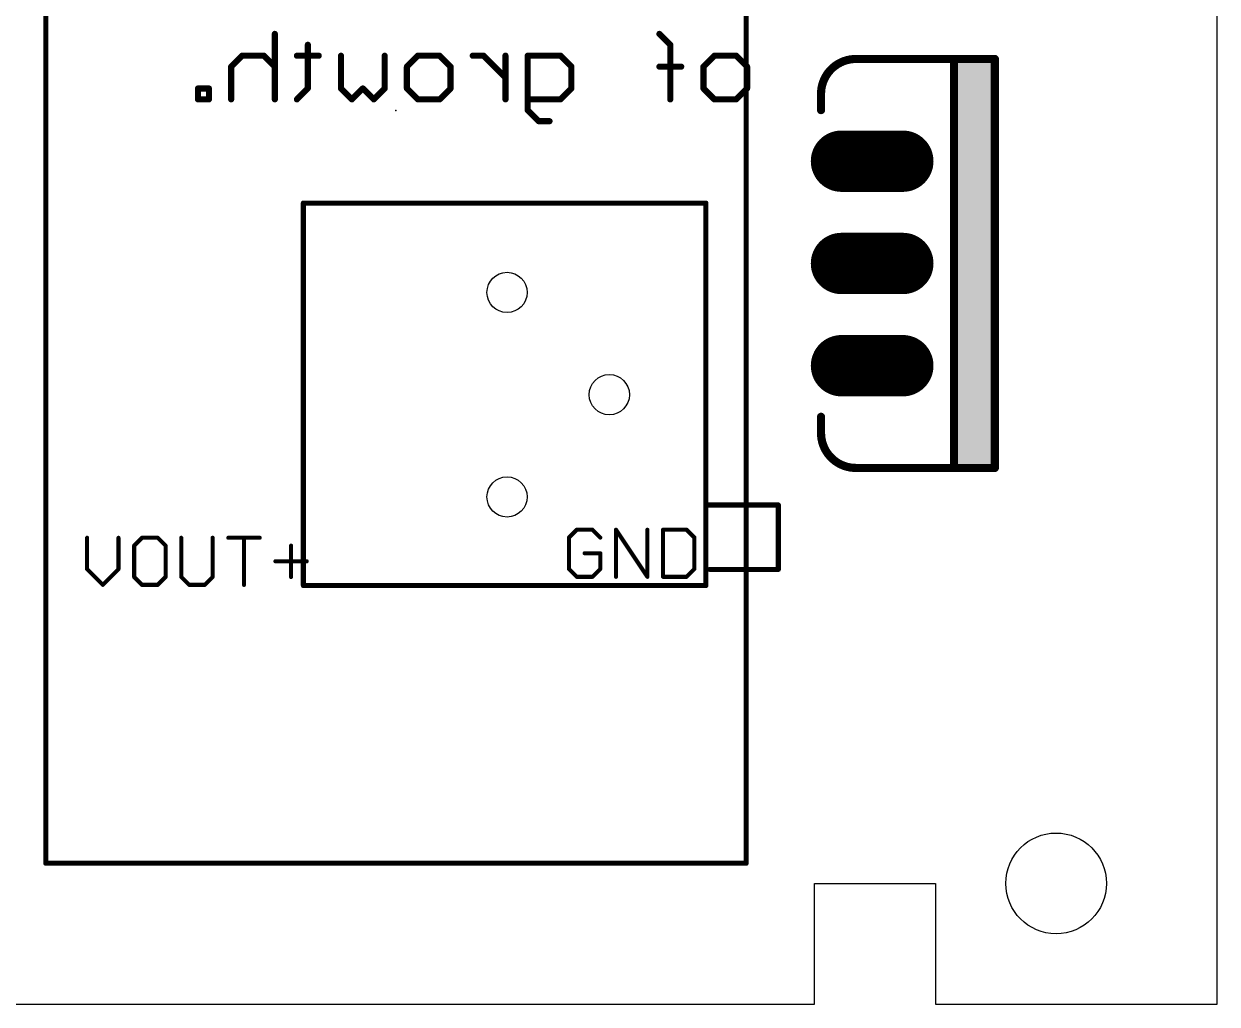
# Model space of a CAD drawing. Extents: x -2 to 100, y 0 to 44.
# Drawn here: x 70.36 to 100, y 0 to 24.35 of the extents above; entities that cross this region are included whole.
import ezdxf

# ---------------------------------------------------------------- set-up
doc = ezdxf.new("R2010")
doc.units = 0
for name, color, linetype in [('17', 94, 'CONTINUOUS'), ('20', 178, 'CONTINUOUS'), ('21', 250, 'CONTINUOUS'), ('23', 178, 'CONTINUOUS'), ('25', 250, 'CONTINUOUS'), ('26', 250, 'CONTINUOUS')]:
    doc.layers.add(name, color=color, linetype=linetype)

# ---------------------------------------------------------------- blocks, each defined once
blk = doc.blocks.new('RECT')
blk.add_solid([(-0.5, -0.5), (0.5, -0.5), (-0.5, 0.5), (0.5, 0.5)])
blk = doc.blocks.new('LONGP100')
at = {"const_width": 1}
blk.add_lwpolyline([(-0.5, 0), (0.5, 0)], dxfattribs=at)
at = {"const_width": 0.5}
for points in [[(-0.5, 0.25, 1), (-0.5, -0.25)], [(0.5, -0.25, 1), (0.5, 0.25)]]:
    blk.add_lwpolyline(points, format="xyb", dxfattribs=at)

msp = doc.modelspace()

# ---------------------------------------------------------------- linework, layer by layer
at = {"layer": '20'}
for p, q in [((100, 0), (100, 44)), ((90, 0), (90, 3)), ((90, 3), (93, 3)), ((93, 3), (93, 0)), ((54, 0), (90, 0)), ((93, 0), (100, 0))]:
    msp.add_line(p, q, dxfattribs=at)
for centre, radius in [((82.36, 17.68), 0.5), ((84.9, 15.14), 0.5), ((82.36, 12.6), 0.5), ((96, 3), 1.25)]:
    msp.add_circle(centre, radius, dxfattribs=at)
at = {"layer": '21'}
for points, const_width in [([(70.9, 40.9), (70.9, 3.5)], 0.127), ([(88.3, 3.5), (88.3, 40.9)], 0.127), ([(93.462, 23.48), (91.049, 23.48)], 0.2032), ([(93.462, 13.32), (93.462, 23.48)], 0.2032), ([(93.462, 23.48), (94.478, 23.48)], 0.2032), ([(94.478, 23.48), (94.478, 13.32)], 0.2032), ([(90.16, 22.591), (90.16, 22.21)], 0.2032), ([(77.3, 19.9), (87.3, 19.9)], 0.127), ([(77.3, 10.4), (77.3, 19.9)], 0.127), ([(87.3, 19.9), (87.3, 12.4)], 0.127), ([(90.16, 14.209), (90.16, 14.59)], 0.2032), ([(93.462, 13.32), (91.049, 13.32)], 0.2032), ([(94.478, 13.32), (93.462, 13.32)], 0.2032), ([(87.3, 12.4), (87.3, 10.4)], 0.127), ([(89.1, 12.4), (87.3, 12.4)], 0.127), ([(89.1, 10.8), (89.1, 12.4)], 0.127), ([(87.4, 10.8), (89.1, 10.8)], 0.127), ([(87.3, 10.4), (77.3, 10.4)], 0.127), ([(70.9, 3.5), (88.3, 3.5)], 0.127)]:
    msp.add_lwpolyline(points, dxfattribs=dict(at, const_width=const_width))
for points, const_width in [([(91.049, 23.48, 0.4286), (90.16, 22.591)], 0.2032), ([(91.049, 23.5308, 1), (91.049, 23.4292)], 0.1016), ([(91.0478, 23.4292, 1), (91.0502, 23.5308)], 0.1016), ([(93.5128, 23.48, 1), (93.4112, 23.48)], 0.1016), ([(93.462, 23.5308, 1), (93.462, 23.4292)], 0.1016), ([(93.462, 23.4292, 1), (93.462, 23.5308)], 0.1016), ([(94.5288, 23.48, 1), (94.4272, 23.48)], 0.1016), ([(94.478, 23.4292, 1), (94.478, 23.5308)], 0.1016), ([(90.2108, 22.591, 1), (90.1092, 22.591)], 0.1016), ([(90.1092, 22.5898, 1), (90.2108, 22.5922)], 0.1016), ([(90.1092, 22.21, 1), (90.2108, 22.21)], 0.1016), ([(77.3317, 19.9, 1), (77.2682, 19.9)], 0.0635), ([(77.3, 19.9318, 1), (77.3, 19.8683)], 0.0635), ([(87.3317, 19.9, 1), (87.2682, 19.9)], 0.0635), ([(87.3, 19.8683, 1), (87.3, 19.9318)], 0.0635), ([(90.2108, 14.59, 1), (90.1092, 14.59)], 0.1016), ([(90.16, 14.209, 0.4286), (91.049, 13.32)], 0.2032), ([(90.2108, 14.2078, 1), (90.1092, 14.2102)], 0.1016), ([(90.1092, 14.209, 1), (90.2108, 14.209)], 0.1016), ([(91.049, 13.3708, 1), (91.049, 13.2692)], 0.1016), ([(91.0502, 13.2692, 1), (91.0478, 13.3708)], 0.1016), ([(93.462, 13.3708, 1), (93.462, 13.2692)], 0.1016), ([(93.4112, 13.32, 1), (93.5128, 13.32)], 0.1016), ([(93.462, 13.2692, 1), (93.462, 13.3708)], 0.1016), ([(94.4272, 13.32, 1), (94.5288, 13.32)], 0.1016), ([(94.478, 13.2692, 1), (94.478, 13.3708)], 0.1016), ([(87.3, 12.4318, 1), (87.3, 12.3682)], 0.0635), ([(87.3317, 12.4, 1), (87.2682, 12.4)], 0.0635), ([(89.1318, 12.4, 1), (89.0683, 12.4)], 0.0635), ([(89.1, 12.3682, 1), (89.1, 12.4318)], 0.0635), ([(87.2682, 12.4, 1), (87.3317, 12.4)], 0.0635), ([(87.4, 10.8318, 1), (87.4, 10.7683)], 0.0635), ([(89.0683, 10.8, 1), (89.1318, 10.8)], 0.0635), ([(89.1, 10.7683, 1), (89.1, 10.8318)], 0.0635), ([(77.3, 10.4318, 1), (77.3, 10.3682)], 0.0635), ([(77.2682, 10.4, 1), (77.3317, 10.4)], 0.0635), ([(87.2682, 10.4, 1), (87.3317, 10.4)], 0.0635), ([(87.3, 10.3682, 1), (87.3, 10.4318)], 0.0635), ([(70.9, 3.5318, 1), (70.9, 3.4682)], 0.0635), ([(88.3, 3.4682, 1), (88.3, 3.5318)], 0.0635), ([(70.8683, 3.5, 1), (70.9318, 3.5)], 0.0635), ([(88.2682, 3.5, 1), (88.3317, 3.5)], 0.0635)]:
    msp.add_lwpolyline(points, format="xyb", dxfattribs=dict(at, const_width=const_width))
at = {"layer": '23'}
for p in [(79.6, 22.2), (91.43, 18.4)]:
    msp.add_point(p, dxfattribs=at)
at = {"layer": '25', "const_width": 0.1016}
for points in [[(71.9273, 11.5852), (71.9273, 10.8056)], [(72.7069, 10.8056), (72.7069, 11.5852)], [(73.2916, 11.5852), (73.0967, 11.3903)], [(73.6814, 11.5852), (73.2916, 11.5852)], [(73.8763, 11.3903), (73.6814, 11.5852)], [(74.2661, 11.5852), (74.2661, 10.6107)], [(75.0457, 10.6107), (75.0457, 11.5852)], [(75.4355, 11.5852), (76.2151, 11.5852)], [(75.8253, 10.4158), (75.8253, 11.5852)], [(84.0916, 11.7852), (83.8967, 11.5903)], [(83.8967, 11.5903), (83.8967, 10.8107)], [(84.4814, 11.7852), (84.0916, 11.7852)], [(84.6763, 11.5903), (84.4814, 11.7852)], [(85.0661, 10.6158), (85.0661, 11.7852)], [(85.0661, 11.7852), (85.8457, 10.6158)], [(85.8457, 10.6158), (85.8457, 11.7852)], [(86.2355, 11.7852), (86.2355, 10.6158)], [(86.8202, 11.7852), (86.2355, 11.7852)], [(87.0151, 11.5903), (86.8202, 11.7852)], [(87.0151, 10.8107), (87.0151, 11.5903)], [(73.0967, 11.3903), (73.0967, 10.6107)], [(73.8763, 10.6107), (73.8763, 11.3903)], [(76.9947, 11.3903), (76.9947, 10.6107)], [(76.6049, 11.0005), (77.3845, 11.0005)], [(84.6763, 11.2005), (84.2865, 11.2005)], [(84.6763, 10.8107), (84.6763, 11.2005)], [(71.9273, 10.8056), (72.3171, 10.4158)], [(72.3171, 10.4158), (72.7069, 10.8056)], [(83.8967, 10.8107), (84.0916, 10.6158)], [(84.4814, 10.6158), (84.6763, 10.8107)], [(86.8202, 10.6158), (87.0151, 10.8107)], [(73.0967, 10.6107), (73.2916, 10.4158)], [(73.2916, 10.4158), (73.6814, 10.4158)], [(73.6814, 10.4158), (73.8763, 10.6107)], [(74.2661, 10.6107), (74.461, 10.4158)], [(74.461, 10.4158), (74.8508, 10.4158)], [(74.8508, 10.4158), (75.0457, 10.6107)], [(84.0916, 10.6158), (84.4814, 10.6158)], [(86.2355, 10.6158), (86.8202, 10.6158)]]:
    msp.add_lwpolyline(points, dxfattribs=at)
at = {"layer": '25', "const_width": 0.0508}
for points in [[(71.9527, 11.5852, 1), (71.9019, 11.5852)], [(72.7323, 11.5852, 1), (72.6815, 11.5852)], [(73.2916, 11.6106, 1), (73.2916, 11.5598)], [(73.3096, 11.5672, 1), (73.2736, 11.6032)], [(73.6994, 11.6032, 1), (73.6634, 11.5672)], [(73.6814, 11.5598, 1), (73.6814, 11.6106)], [(74.2915, 11.5852, 1), (74.2407, 11.5852)], [(75.0711, 11.5852, 1), (75.0203, 11.5852)], [(75.4355, 11.6106, 1), (75.4355, 11.5598)], [(75.8507, 11.5852, 1), (75.7999, 11.5852)], [(76.2151, 11.5598, 1), (76.2151, 11.6106)], [(83.8787, 11.6083, 1), (83.9147, 11.5723)], [(83.9221, 11.5903, 1), (83.8713, 11.5903)], [(84.0916, 11.8106, 1), (84.0916, 11.7598)], [(84.1096, 11.7672, 1), (84.0736, 11.8032)], [(84.4994, 11.8032, 1), (84.4634, 11.7672)], [(84.4814, 11.7598, 1), (84.4814, 11.8106)], [(84.6583, 11.5723, 1), (84.6943, 11.6083)], [(85.0915, 11.7852, 1), (85.0407, 11.7852)], [(85.0872, 11.7993, 1), (85.045, 11.7711)], [(85.8711, 11.7852, 1), (85.8203, 11.7852)], [(86.2609, 11.7852, 1), (86.2101, 11.7852)], [(86.2355, 11.8106, 1), (86.2355, 11.7598)], [(86.8382, 11.8032, 1), (86.8022, 11.7672)], [(86.8202, 11.7598, 1), (86.8202, 11.8106)], [(87.0405, 11.5903, 1), (86.9897, 11.5903)], [(86.9971, 11.5723, 1), (87.0331, 11.6083)], [(73.0787, 11.4083, 1), (73.1147, 11.3723)], [(73.1221, 11.3903, 1), (73.0713, 11.3903)], [(73.9017, 11.3903, 1), (73.8509, 11.3903)], [(73.8583, 11.3723, 1), (73.8943, 11.4083)], [(77.0201, 11.3903, 1), (76.9693, 11.3903)], [(76.6049, 11.0259, 1), (76.6049, 10.9751)], [(77.3845, 10.9751, 1), (77.3845, 11.0259)], [(84.2865, 11.2259, 1), (84.2865, 11.1751)], [(84.7017, 11.2005, 1), (84.6509, 11.2005)], [(84.6763, 11.1751, 1), (84.6763, 11.2259)], [(71.9453, 10.8236, 1), (71.9093, 10.7876)], [(71.9019, 10.8056, 1), (71.9527, 10.8056)], [(72.6815, 10.8056, 1), (72.7323, 10.8056)], [(72.7249, 10.7876, 1), (72.6889, 10.8236)], [(83.9147, 10.8287, 1), (83.8787, 10.7927)], [(83.8713, 10.8107, 1), (83.9221, 10.8107)], [(84.6509, 10.8107, 1), (84.7017, 10.8107)], [(84.6943, 10.7927, 1), (84.6583, 10.8287)], [(86.9897, 10.8107, 1), (87.0405, 10.8107)], [(87.0331, 10.7927, 1), (86.9971, 10.8287)], [(72.2991, 10.4338, 1), (72.3351, 10.3978)], [(72.2991, 10.3978, 1), (72.3351, 10.4338)], [(73.1147, 10.6287, 1), (73.0787, 10.5927)], [(73.0713, 10.6107, 1), (73.1221, 10.6107)], [(73.2916, 10.4412, 1), (73.2916, 10.3904)], [(73.2736, 10.3978, 1), (73.3096, 10.4338)], [(73.6634, 10.4338, 1), (73.6994, 10.3978)], [(73.6814, 10.3904, 1), (73.6814, 10.4412)], [(73.8509, 10.6107, 1), (73.9017, 10.6107)], [(73.8943, 10.5927, 1), (73.8583, 10.6287)], [(74.2841, 10.6287, 1), (74.2481, 10.5927)], [(74.2407, 10.6107, 1), (74.2915, 10.6107)], [(74.461, 10.4412, 1), (74.461, 10.3904)], [(74.443, 10.3978, 1), (74.479, 10.4338)], [(74.8328, 10.4338, 1), (74.8688, 10.3978)], [(74.8508, 10.3904, 1), (74.8508, 10.4412)], [(75.0203, 10.6107, 1), (75.0711, 10.6107)], [(75.0637, 10.5927, 1), (75.0277, 10.6287)], [(75.7999, 10.4158, 1), (75.8507, 10.4158)], [(76.9693, 10.6107, 1), (77.0201, 10.6107)], [(84.0916, 10.6412, 1), (84.0916, 10.5904)], [(84.0736, 10.5978, 1), (84.1096, 10.6338)], [(84.4634, 10.6338, 1), (84.4994, 10.5978)], [(84.4814, 10.5904, 1), (84.4814, 10.6412)], [(85.0407, 10.6158, 1), (85.0915, 10.6158)], [(85.8203, 10.6158, 1), (85.8711, 10.6158)], [(85.8246, 10.6017, 1), (85.8668, 10.6299)], [(86.2355, 10.6412, 1), (86.2355, 10.5904)], [(86.2101, 10.6158, 1), (86.2609, 10.6158)], [(86.8022, 10.6338, 1), (86.8382, 10.5978)], [(86.8202, 10.5904, 1), (86.8202, 10.6412)]]:
    msp.add_lwpolyline(points, format="xyb", dxfattribs=at)
at = {"layer": '26', "const_width": 0.1524}
for points in [[(76.5908, 24.1032), (76.5908, 22.4762)], [(86.4155, 23.832), (86.1443, 24.1032)], [(77.4111, 23.832), (77.4111, 22.7474)], [(86.4155, 22.4762), (86.4155, 23.832)], [(75.7774, 23.5609), (75.5062, 23.2897)], [(76.3197, 23.5609), (75.7774, 23.5609)], [(76.5908, 23.2897), (76.3197, 23.5609)], [(77.6823, 23.5609), (77.14, 23.5609)], [(78.2348, 22.7474), (78.2348, 23.5609)], [(79.3194, 23.5609), (79.3194, 22.7474)], [(79.8719, 23.2897), (80.1431, 23.5609)], [(80.1431, 23.5609), (80.6854, 23.5609)], [(80.6854, 23.5609), (80.9566, 23.2897)], [(81.7786, 23.5609), (81.5074, 23.5609)], [(82.3209, 23.0185), (81.7786, 23.5609)], [(82.3209, 22.4762), (82.3209, 23.5609)], [(82.8734, 22.205), (82.8734, 23.5609)], [(82.8734, 23.5609), (83.6869, 23.5609)], [(83.6869, 23.5609), (83.9581, 23.2897)], [(87.2391, 23.2897), (87.5103, 23.5609)], [(87.5103, 23.5609), (88.0526, 23.5609)], [(88.0526, 23.5609), (88.3238, 23.2897)], [(75.5062, 23.2897), (75.5062, 22.4762)], [(79.8719, 22.7474), (79.8719, 23.2897)], [(80.9566, 23.2897), (80.9566, 22.7474)], [(83.9581, 23.2897), (83.9581, 22.7474)], [(86.6866, 23.2897), (86.1443, 23.2897)], [(87.2391, 22.7474), (87.2391, 23.2897)], [(88.3238, 23.2897), (88.3238, 22.7474)], [(74.9537, 22.7474), (74.6825, 22.7474)], [(74.6825, 22.7474), (74.6825, 22.4762)], [(74.6825, 22.4762), (74.9537, 22.4762)], [(74.9537, 22.4762), (74.9537, 22.7474)], [(77.4111, 22.7474), (77.14, 22.4762)], [(78.5059, 22.4762), (78.2348, 22.7474)], [(78.7771, 22.7474), (78.5059, 22.4762)], [(79.0483, 22.4762), (78.7771, 22.7474)], [(79.3194, 22.7474), (79.0483, 22.4762)], [(80.1431, 22.4762), (79.8719, 22.7474)], [(80.6854, 22.4762), (80.1431, 22.4762)], [(80.9566, 22.7474), (80.6854, 22.4762)], [(83.6869, 22.4762), (82.8734, 22.4762)], [(83.9581, 22.7474), (83.6869, 22.4762)], [(87.5103, 22.4762), (87.2391, 22.7474)], [(88.0526, 22.4762), (87.5103, 22.4762)], [(88.3238, 22.7474), (88.0526, 22.4762)], [(83.1446, 21.9339), (82.8734, 22.205)], [(83.4157, 21.9339), (83.1446, 21.9339)]]:
    msp.add_lwpolyline(points, dxfattribs=at)
at = {"layer": '26', "const_width": 0.0762}
for points in [[(76.6289, 24.1032, 1), (76.5527, 24.1032)], [(86.1713, 24.1301, 1), (86.1174, 24.0762)], [(77.4492, 23.832, 1), (77.373, 23.832)], [(86.4536, 23.832, 1), (86.3774, 23.832)], [(86.3885, 23.8051, 1), (86.4424, 23.859)], [(75.7774, 23.599, 1), (75.7774, 23.5228)], [(75.8043, 23.5339, 1), (75.7504, 23.5878)], [(76.3466, 23.5878, 1), (76.2927, 23.5339)], [(76.3197, 23.5228, 1), (76.3197, 23.599)], [(77.14, 23.599, 1), (77.14, 23.5228)], [(77.6823, 23.5228, 1), (77.6823, 23.599)], [(78.2729, 23.5609, 1), (78.1967, 23.5609)], [(79.3575, 23.5609, 1), (79.2813, 23.5609)], [(80.1431, 23.599, 1), (80.1431, 23.5228)], [(80.17, 23.5339, 1), (80.1162, 23.5878)], [(80.7124, 23.5878, 1), (80.6585, 23.5339)], [(80.6854, 23.5228, 1), (80.6854, 23.599)], [(81.5074, 23.599, 1), (81.5074, 23.5228)], [(81.8055, 23.5878, 1), (81.7516, 23.5339)], [(81.7786, 23.5228, 1), (81.7786, 23.599)], [(82.359, 23.5609, 1), (82.2828, 23.5609)], [(82.9115, 23.5609, 1), (82.8353, 23.5609)], [(82.8734, 23.599, 1), (82.8734, 23.5228)], [(83.7138, 23.5878, 1), (83.6599, 23.5339)], [(83.6869, 23.5228, 1), (83.6869, 23.599)], [(87.5103, 23.599, 1), (87.5103, 23.5228)], [(87.5372, 23.5339, 1), (87.4834, 23.5878)], [(88.0796, 23.5878, 1), (88.0257, 23.5339)], [(88.0526, 23.5228, 1), (88.0526, 23.599)], [(75.5443, 23.2897, 1), (75.4681, 23.2897)], [(75.4792, 23.3166, 1), (75.5331, 23.2628)], [(76.5639, 23.2628, 1), (76.6178, 23.3166)], [(79.91, 23.2897, 1), (79.8338, 23.2897)], [(79.845, 23.3166, 1), (79.8989, 23.2628)], [(80.9947, 23.2897, 1), (80.9185, 23.2897)], [(80.9297, 23.2628, 1), (80.9835, 23.3166)], [(83.9962, 23.2897, 1), (83.92, 23.2897)], [(83.9311, 23.2628, 1), (83.985, 23.3166)], [(86.1443, 23.3278, 1), (86.1443, 23.2516)], [(86.6866, 23.2516, 1), (86.6866, 23.3278)], [(87.2772, 23.2897, 1), (87.201, 23.2897)], [(87.2122, 23.3166, 1), (87.2661, 23.2628)], [(88.3619, 23.2897, 1), (88.2857, 23.2897)], [(88.2969, 23.2628, 1), (88.3507, 23.3166)], [(82.294, 22.9916, 1), (82.3478, 23.0455)], [(74.6825, 22.7855, 1), (74.6825, 22.7093)], [(74.7206, 22.7474, 1), (74.6444, 22.7474)], [(74.6825, 22.5143, 1), (74.6825, 22.4381)], [(74.9918, 22.7474, 1), (74.9156, 22.7474)], [(74.9537, 22.7093, 1), (74.9537, 22.7855)], [(74.9537, 22.4381, 1), (74.9537, 22.5143)], [(77.113, 22.5031, 1), (77.1669, 22.4493)], [(77.373, 22.7474, 1), (77.4492, 22.7474)], [(77.4381, 22.7204, 1), (77.3842, 22.7743)], [(78.2617, 22.7743, 1), (78.2078, 22.7204)], [(78.1967, 22.7474, 1), (78.2729, 22.7474)], [(78.479, 22.5031, 1), (78.5329, 22.4493)], [(78.479, 22.4493, 1), (78.5329, 22.5031)], [(78.8041, 22.7743, 1), (78.7502, 22.7204)], [(78.8041, 22.7204, 1), (78.7502, 22.7743)], [(79.0213, 22.5031, 1), (79.0752, 22.4493)], [(79.0213, 22.4493, 1), (79.0752, 22.5031)], [(79.2813, 22.7474, 1), (79.3575, 22.7474)], [(79.3464, 22.7204, 1), (79.2925, 22.7743)], [(79.8989, 22.7743, 1), (79.845, 22.7204)], [(79.8338, 22.7474, 1), (79.91, 22.7474)], [(80.1431, 22.5143, 1), (80.1431, 22.4381)], [(80.1162, 22.4493, 1), (80.17, 22.5031)], [(80.6585, 22.5031, 1), (80.7124, 22.4493)], [(80.6854, 22.4381, 1), (80.6854, 22.5143)], [(80.9185, 22.7474, 1), (80.9947, 22.7474)], [(80.9835, 22.7204, 1), (80.9297, 22.7743)], [(82.8734, 22.5143, 1), (82.8734, 22.4381)], [(83.6599, 22.5031, 1), (83.7138, 22.4493)], [(83.6869, 22.4381, 1), (83.6869, 22.5143)], [(83.92, 22.7474, 1), (83.9962, 22.7474)], [(83.985, 22.7204, 1), (83.9311, 22.7743)], [(87.2661, 22.7743, 1), (87.2122, 22.7204)], [(87.201, 22.7474, 1), (87.2772, 22.7474)], [(87.5103, 22.5143, 1), (87.5103, 22.4381)], [(87.4834, 22.4493, 1), (87.5372, 22.5031)], [(88.0257, 22.5031, 1), (88.0796, 22.4493)], [(88.0526, 22.4381, 1), (88.0526, 22.5143)], [(88.2857, 22.7474, 1), (88.3619, 22.7474)], [(88.3507, 22.7204, 1), (88.2969, 22.7743)], [(74.6444, 22.4762, 1), (74.7206, 22.4762)], [(74.9156, 22.4762, 1), (74.9918, 22.4762)], [(75.4681, 22.4762, 1), (75.5443, 22.4762)], [(76.5527, 22.4762, 1), (76.6289, 22.4762)], [(82.2828, 22.4762, 1), (82.359, 22.4762)], [(82.9003, 22.232, 1), (82.8464, 22.1781)], [(82.8353, 22.205, 1), (82.9115, 22.205)], [(86.3774, 22.4762, 1), (86.4536, 22.4762)], [(83.1446, 21.972, 1), (83.1446, 21.8958)], [(83.1176, 21.9069, 1), (83.1715, 21.9608)], [(83.4157, 21.8958, 1), (83.4157, 21.972)]]:
    msp.add_lwpolyline(points, format="xyb", dxfattribs=at)

# ---------------------------------------------------------------- block references
at = {"layer": '17', "xscale": 1.524, "yscale": 1.524}
for p in [(91.43, 20.94), (91.43, 20.94), (91.43, 18.4), (91.43, 18.4), (91.43, 15.86), (91.43, 15.86)]:
    msp.add_blockref('LONGP100', p, dxfattribs=at)
at = {"layer": '21', "xscale": 10.16, "yscale": 1.016, "rotation": 270}
msp.add_blockref('RECT', (93.97, 18.4), dxfattribs=at)

doc.saveas('drawing.dxf')
